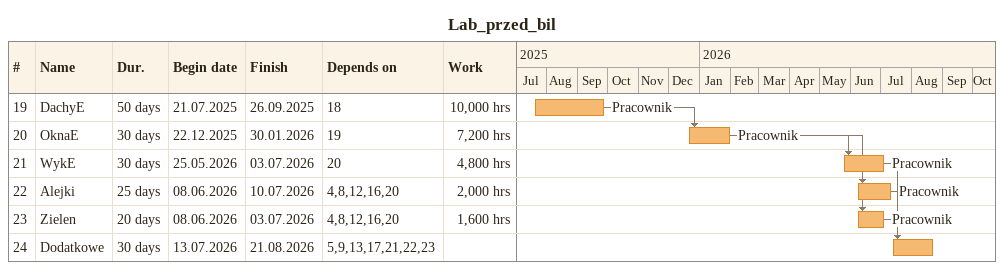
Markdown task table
Lab_przed_bil

| ID | Task | Duration | Start | Finish | Predecessors | Resources | Work (h) |
|---|---|---|---|---|---|---|---|
| 19 | DachyE | 50d | 2025-07-21 | 2025-09-26 | 18 | Pracownik | 10000 |
| 20 | OknaE | 30d | 2025-12-22 | 2026-01-30 | 19 | Pracownik | 7200 |
| 21 | WykE | 30d | 2026-05-25 | 2026-07-03 | 20 | Pracownik | 4800 |
| 22 | Alejki | 25d | 2026-06-08 | 2026-07-10 | 4, 8, 12, 16, 20 | Pracownik | 2000 |
| 23 | Zielen | 20d | 2026-06-08 | 2026-07-03 | 4, 8, 12, 16, 20 | Pracownik | 1600 |
| 24 | Dodatkowe | 30d | 2026-07-13 | 2026-08-21 | 5, 9, 13, 17, 21, 22, 23 |  |  |
